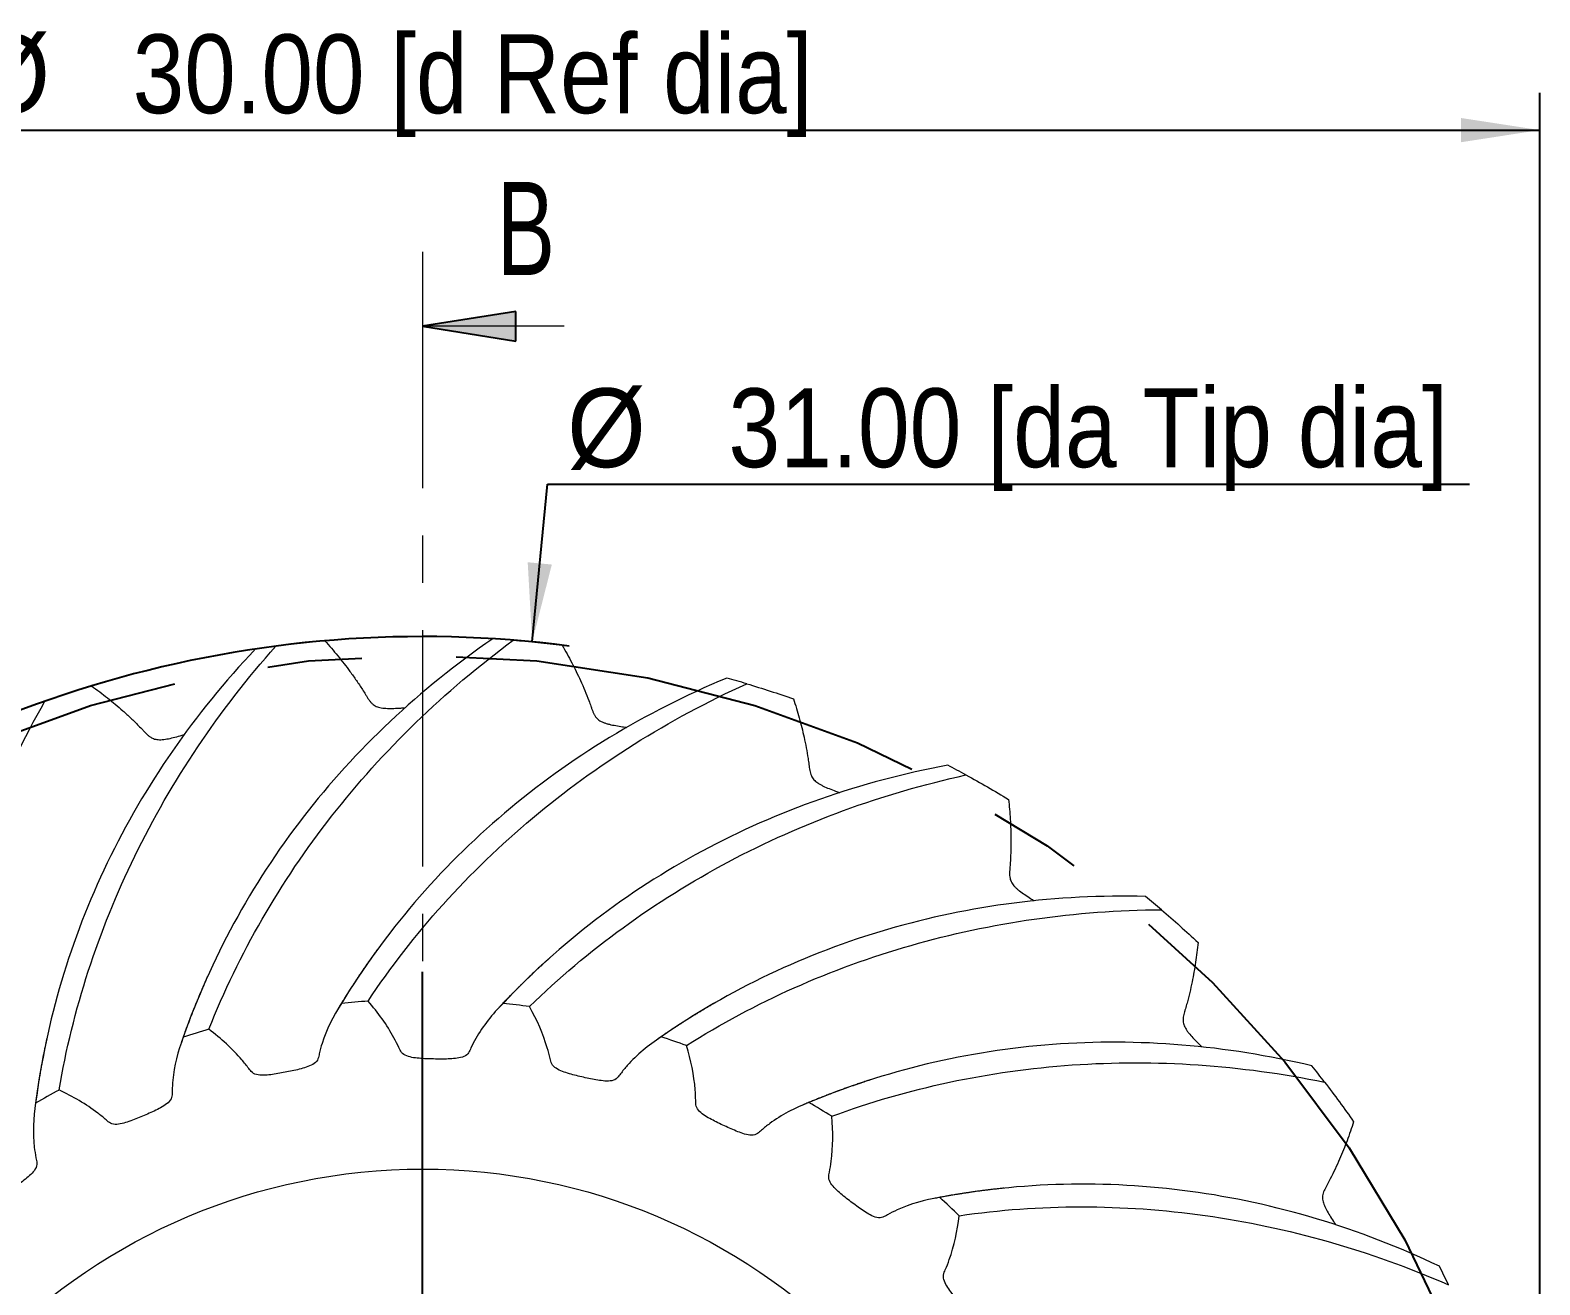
# Model space of a CAD drawing. Header units: millimetres. Extents: x -56 to 182, y 0 to 146.
# Drawn here: x 10.543 to 14.597, y 17.752 to 21.121 of the extents above; entities that cross this region are included whole.
import ezdxf

# ---------------------------------------------------------------- set-up
doc = ezdxf.new("R2010")
doc.units = ezdxf.units.MM
doc.linetypes.add('CENTER', pattern=[1.016, 0.635, -0.127, 0.127, -0.127])
doc.linetypes.add('CENTERX2', pattern=[2.032, 1.27, -0.254, 0.254, -0.254])
doc.layers.add('DRAWING', color=7, linetype='Continuous')
doc.layers.add('SLD-0', color=7, linetype='Continuous')
doc.styles.add('SLDTEXTSTYLE0', font='TXT', dxfattribs={"width": 0.7})
doc.styles.add('SLDTEXTSTYLE1', font='TXT', dxfattribs={"width": 0.96})
doc.styles.add('SLDTEXTSTYLE2', font='TXT', dxfattribs={"width": 0.878824})
doc.styles.add('SLDTEXTSTYLE4', font='TXT', dxfattribs={"width": 0.883333})
doc.dimstyles.new('SLDDIMSTYLE0', dxfattribs={"dimtxt": 0.211667, "dimasz": 0.3302, "dimexe": 0, "dimexo": 0.0625, "dimgap": 0.052917, "dimtad": 1, "dimlfac": 0.5, "dimrnd": 1e-09, "dimzin": 4, "dimdsep": 46, "dimtxsty": 'SLDTEXTSTYLE0', "dimblk1": 'NONE', "dimblk2": 'NONE', "dimsah": 1, "dimcen": 0.09, "dimadec": 0, "dimazin": 1, "dimtfac": 1, "dimtdec": 3, "dimtofl": 0, "dimtmove": 0, "dimatfit": 3, "dimldrblk": 'NONE', "dimfxl": 0, "dimfrac": 2, "dimtolj": 1, "dimtzin": 12, "dimarcsym": 0})
doc.dimstyles.new('SLDDIMSTYLE1', dxfattribs={"dimtxt": 0.211667, "dimasz": 0.3302, "dimexe": 0, "dimexo": 0.0625, "dimgap": 0.052917, "dimtad": 1, "dimlfac": 0.5, "dimrnd": 1e-09, "dimzin": 4, "dimdsep": 46, "dimtxsty": 'SLDTEXTSTYLE0', "dimblk1": 'NONE', "dimblk2": 'NONE', "dimsah": 1, "dimcen": 0, "dimadec": 0, "dimazin": 1, "dimtfac": 1, "dimtdec": 3, "dimtofl": 0, "dimtmove": 0, "dimatfit": 3, "dimldrblk": 'NONE', "dimfxl": 0, "dimfrac": 2, "dimtolj": 1, "dimtzin": 12, "dimarcsym": 0})

# ---------------------------------------------------------------- blocks, each defined once
blk = doc.blocks.new('SW_CENTERMARKSYMBOL_0')
at = {"layer": 'DRAWING'}
for p, q in [((0, 0.15), (0, 1.075)), ((0, 0), (0, 0.075)), ((-0.15, 0), (-1.075, 0)), ((0, 0), (-0.075, 0)), ((0, 0), (0, -0.075)), ((0, 0), (0.075, 0)), ((0.15, 0), (1.075, 0)), ((0, -0.15), (0, -1.075))]:
    blk.add_line(p, q, dxfattribs=at)
blk = doc.blocks.new('_D')
at = {"layer": 'DRAWING'}
for p, q in [((8.5966, 16.5429), (8.5966, 20.9529)), ((14.5966, 16.5429), (14.5966, 20.9529)), ((8.5966, 20.8529), (14.5966, 20.8529))]:
    blk.add_line(p, q, dxfattribs=at)
for points in [[(8.5966, 20.8529), (8.8083, 20.8203), (8.8083, 20.8854)], [(14.5966, 20.8529), (14.3849, 20.8854), (14.3849, 20.8203)]]:
    blk.add_solid(points, dxfattribs=at)
at = {"layer": 'DRAWING', "attachment_point": 1}
for s, insert, char_height, style in [('30.00 [d Ref dia]', (10.818, 21.1099), 0.211667, 'SLDTEXTSTYLE2'), ('%%c', (10.3848, 21.1099), 0.21167, 'SLDTEXTSTYLE1')]:
    blk.add_mtext(s, dxfattribs=dict(at, insert=insert, char_height=char_height, style=style))
blk = doc.blocks.new('_None')
blk = doc.blocks.new('_D_2')
at = {"layer": 'DRAWING'}
for p, q in [((11.8907, 19.4787), (11.9317, 19.9024)), ((11.9317, 19.9024), (14.4082, 19.9024))]:
    blk.add_line(p, q, dxfattribs=at)
blk.add_arc((11.5966, 16.4429), 3.05, 82.5896, 177.0681, dxfattribs=at)
blk.add_solid([(11.8907, 19.4787), (11.9435, 19.6863), (11.8787, 19.6925)], dxfattribs=at)
at = {"layer": 'DRAWING', "attachment_point": 1}
for s, insert, char_height, style in [('%%c', (11.9846, 20.1594), 0.21167, 'SLDTEXTSTYLE1'), ('31.00 [da Tip dia]', (12.4178, 20.1594), 0.211667, 'SLDTEXTSTYLE4')]:
    blk.add_mtext(s, dxfattribs=dict(at, insert=insert, char_height=char_height, style=style))

msp = doc.modelspace()

# ---------------------------------------------------------------- hatches: boundary and pattern name
at = {"linetype": 'Continuous'}
msp.add_hatch(color=7, dxfattribs=at).paths.add_polyline_path([(11.8466, 20.3661), (11.5966, 20.3261), (11.8466, 20.2861)], flags=0)

# ---------------------------------------------------------------- linework, layer by layer
at = {"layer": 'DRAWING', "linetype": 'CENTERX2'}
msp.add_circle((11.5966, 16.4429), 3, dxfattribs=at)
at = {"layer": 'SLD-0', "color": 7, "linetype": 'CENTER', "lineweight": 18}
msp.add_line((11.5966, 20.5261), (11.5966, 10.4697), dxfattribs=at)
at = {"layer": 'SLD-0'}
for p, q in [((11.8466, 20.3661), (11.5966, 20.3261)), ((11.8466, 20.2861), (11.8466, 20.3661)), ((11.5966, 20.3261), (11.8466, 20.2861))]:
    msp.add_line(p, q, dxfattribs=at)
at = {"layer": 'SLD-0', "color": 7, "linetype": 'Continuous', "lineweight": 18}
msp.add_line((11.9766, 20.3261), (11.5966, 20.3261), dxfattribs=at)
msp.add_circle((11.5966, 16.4429), 1.6201, dxfattribs=at)
for radius, start, end in [(3.05, 97.4226, 98.4643), (3.05, 85.4226, 86.4643), (3.05, 73.4226, 74.4643), (3.05, 109.4226, 110.4643), (3.05, 61.4226, 62.4643), (3.05, 49.4226, 50.4643), (2.0763, 94.0506, 96.0345), (2.0763, 82.0506, 84.0345), (2.0763, 106.0506, 108.0345), (2.0763, 70.0506, 72.0345), (3.05, 37.4226, 38.4643), (2.0763, 118.0506, 120.0345), (2.0763, 58.0506, 60.0345), (2.0763, 46.0506, 48.0345), (3.05, 25.4226, 26.4643)]:
    msp.add_arc((11.5966, 16.4429), radius, start, end, dxfattribs=at)
for points, knots in [([(11.1477, 19.4597), (11.0656, 19.3731), (10.991, 19.2813), (10.8581, 19.0893), (10.7995, 18.9886), (10.7, 18.7821), (10.6588, 18.6756), (10.5946, 18.4597), (10.5716, 18.3505), (10.5573, 18.2405)], [0, 0, 0, 0, 0.25, 0.25, 0.5, 0.5, 0.75, 0.75, 1, 1, 1, 1]), ([(10.6202, 18.2754), (10.6384, 18.383), (10.6647, 18.4894), (10.7328, 18.6994), (10.7747, 18.803), (10.8728, 19.004), (10.9294, 19.1022), (11.0559, 19.2907), (11.1259, 19.3811), (11.2026, 19.4674)], [0, 0, 0, 0, 0.25, 0.25, 0.5, 0.5, 0.75, 0.75, 1, 1, 1, 1]), ([(11.7847, 19.4871), (11.6865, 19.4195), (11.5943, 19.3451), (11.4244, 19.185), (11.3462, 19.0988), (11.2059, 18.9174), (11.1435, 18.8218), (11.0358, 18.624), (10.9906, 18.5219), (10.9538, 18.4173)], [0, 0, 0, 0, 0.25, 0.25, 0.5, 0.5, 0.75, 0.75, 1, 1, 1, 1]), ([(11.0225, 18.4383), (11.0627, 18.5398), (11.1106, 18.6385), (11.2208, 18.8297), (11.2833, 18.9223), (11.4211, 19.0986), (11.4968, 19.1828), (11.6598, 19.3408), (11.747, 19.4148), (11.84, 19.4832)], [0, 0, 0, 0, 0.25, 0.25, 0.5, 0.5, 0.75, 0.75, 1, 1, 1, 1]), ([(11.3336, 19.4816), (11.3396, 19.4749), (11.3516, 19.4615), (11.3689, 19.441), (11.3856, 19.4202), (11.4022, 19.3982), (11.4188, 19.3751), (11.4326, 19.3544), (11.442, 19.3394), (11.4475, 19.3303), (11.4517, 19.3237), (11.4563, 19.3176), (11.461, 19.3125), (11.4663, 19.3084), (11.4719, 19.3053), (11.4783, 19.3031), (11.4856, 19.3015), (11.4935, 19.3005), (11.5048, 19.2998), (11.5198, 19.3), (11.5356, 19.3009), (11.5456, 19.3014), (11.5494, 19.3016)], [0, 0, 0, 0, 0.093167, 0.18637, 0.279689, 0.37305, 0.47725, 0.581518, 0.63915, 0.667965, 0.696785, 0.722489, 0.74843, 0.767571, 0.787214, 0.806382, 0.826047, 0.84876, 0.871732, 0.918607, 0.969611, 1, 1, 1, 1]), ([(11.9712, 19.4698), (11.9756, 19.462), (11.9846, 19.4465), (11.9972, 19.4228), (12.0092, 19.399), (12.0209, 19.3741), (12.0323, 19.348), (12.0415, 19.3249), (12.0476, 19.3083), (12.0511, 19.2982), (12.0538, 19.2909), (12.057, 19.284), (12.0606, 19.278), (12.0649, 19.2729), (12.0698, 19.2687), (12.0756, 19.2651), (12.0823, 19.2621), (12.0898, 19.2595), (12.1008, 19.2565), (12.1155, 19.2536), (12.1311, 19.2511), (12.141, 19.2496), (12.1448, 19.249)], [0, 0, 0, 0, 0.093167, 0.18637, 0.279689, 0.37305, 0.47725, 0.581518, 0.63915, 0.667965, 0.696785, 0.722489, 0.74843, 0.767571, 0.787214, 0.806382, 0.826047, 0.84876, 0.871732, 0.918607, 0.969611, 1, 1, 1, 1]), ([(12.4135, 19.3815), (12.3034, 19.3357), (12.1978, 19.2822), (11.9983, 19.1609), (11.9038, 19.0928), (11.7289, 18.9446), (11.648, 18.864), (11.5015, 18.6929), (11.4361, 18.6025), (11.3783, 18.5078)], [0, 0, 0, 0, 0.25, 0.25, 0.5, 0.5, 0.75, 0.75, 1, 1, 1, 1]), ([(10.7076, 19.3605), (10.7149, 19.3552), (10.7294, 19.3446), (10.7505, 19.3281), (10.7712, 19.3112), (10.792, 19.2932), (10.813, 19.2741), (10.8308, 19.2567), (10.8432, 19.244), (10.8505, 19.2362), (10.8559, 19.2307), (10.8616, 19.2256), (10.8674, 19.2216), (10.8734, 19.2187), (10.8795, 19.2168), (10.8863, 19.216), (10.8937, 19.2159), (10.9016, 19.2166), (10.9129, 19.2183), (10.9274, 19.2216), (10.9427, 19.2257), (10.9524, 19.2284), (10.956, 19.2293)], [0, 0, 0, 0, 0.0931668, 0.18637, 0.2796891, 0.3730499, 0.4772499, 0.5815182, 0.63915, 0.6679649, 0.6967846, 0.7224894, 0.7484303, 0.7675705, 0.7872141, 0.8063816, 0.8260466, 0.8487601, 0.8717317, 0.9186074, 0.9696106, 1, 1, 1, 1]), ([(11.4499, 18.5141), (11.5104, 18.605), (11.5777, 18.6915), (11.7253, 18.8557), (11.8057, 18.9332), (11.9771, 19.077), (12.0686, 19.1436), (12.261, 19.2644), (12.3616, 19.3185), (12.4668, 19.3662)], [0, 0, 0, 0, 0.25, 0.25, 0.5, 0.5, 0.75, 0.75, 1, 1, 1, 1]), ([(10.2605, 18.0323), (10.256, 18.1414), (10.2596, 18.251), (10.2825, 18.4705), (10.302, 18.5805), (10.3561, 18.7976), (10.3911, 18.9053), (10.4757, 19.116), (10.5253, 19.219), (10.5824, 19.3194)], [0, 0, 0, 0, 0.25, 0.25, 0.5, 0.5, 0.75, 0.75, 1, 1, 1, 1]), ([(12.5923, 19.3258), (12.5951, 19.3173), (12.6006, 19.3002), (12.608, 19.2744), (12.6148, 19.2486), (12.6211, 19.2218), (12.6268, 19.194), (12.6309, 19.1694), (12.6335, 19.1519), (12.6348, 19.1413), (12.636, 19.1336), (12.6376, 19.1262), (12.6399, 19.1196), (12.6431, 19.1136), (12.6469, 19.1086), (12.6519, 19.1039), (12.6578, 19.0995), (12.6646, 19.0954), (12.6748, 19.0901), (12.6885, 19.0843), (12.7033, 19.0786), (12.7127, 19.075), (12.7162, 19.0737)], [0, 0, 0, 0, 0.093167, 0.18637, 0.279689, 0.37305, 0.47725, 0.581518, 0.63915, 0.667965, 0.696785, 0.722489, 0.74843, 0.767571, 0.787214, 0.806382, 0.826047, 0.84876, 0.871732, 0.918607, 0.969611, 1, 1, 1, 1]), ([(13.0066, 19.1474), (12.8894, 19.1256), (12.775, 19.0952), (12.5546, 19.018), (12.448, 18.971), (12.2462, 18.8624), (12.1503, 18.8004), (11.9714, 18.6635), (11.8886, 18.5887), (11.8124, 18.508)], [0, 0, 0, 0, 0.25, 0.25, 0.5, 0.5, 0.75, 0.75, 1, 1, 1, 1]), ([(11.8838, 18.4993), (11.9618, 18.5757), (12.0456, 18.6463), (12.2241, 18.7762), (12.3189, 18.8354), (12.5164, 18.9404), (12.6198, 18.9865), (12.833, 19.0646), (12.9428, 19.0966), (13.0556, 19.1214)], [0, 0, 0, 0, 0.25, 0.25, 0.5, 0.5, 0.75, 0.75, 1, 1, 1, 1]), ([(13.1699, 19.0558), (13.1708, 19.0469), (13.1727, 19.029), (13.1746, 19.0023), (13.1758, 18.9756), (13.1764, 18.9481), (13.1762, 18.9197), (13.1752, 18.8948), (13.1741, 18.8771), (13.1732, 18.8665), (13.1727, 18.8587), (13.1728, 18.8511), (13.1736, 18.8442), (13.1755, 18.8377), (13.1782, 18.8319), (13.1821, 18.8263), (13.187, 18.8208), (13.1928, 18.8153), (13.2016, 18.8081), (13.2138, 18.7995), (13.2271, 18.7909), (13.2355, 18.7855), (13.2387, 18.7834)], [0, 0, 0, 0, 0.0931668, 0.18637, 0.2796891, 0.3730499, 0.4772499, 0.5815182, 0.63915, 0.6679649, 0.6967846, 0.7224894, 0.7484303, 0.7675705, 0.7872141, 0.8063816, 0.8260466, 0.8487601, 0.8717317, 0.9186074, 0.9696106, 1, 1, 1, 1]), ([(13.5381, 18.7952), (13.4189, 18.7982), (13.3007, 18.7922), (13.0691, 18.7625), (12.955, 18.7387), (12.735, 18.6745), (12.6283, 18.6338), (12.4249, 18.537), (12.3283, 18.4811), (12.237, 18.418)], [0, 0, 0, 0, 0.25, 0.25, 0.5, 0.5, 0.75, 0.75, 1, 1, 1, 1]), ([(12.305, 18.3947), (12.3972, 18.4531), (12.4939, 18.5048), (12.6955, 18.5947), (12.8005, 18.6329), (13.0156, 18.6945), (13.1263, 18.7182), (13.3511, 18.7502), (13.4651, 18.7588), (13.5805, 18.7595)], [0, 0, 0, 0, 0.25, 0.25, 0.5, 0.5, 0.75, 0.75, 1, 1, 1, 1]), ([(11.4757, 18.6534), (11.4755, 18.6531), (11.4743, 18.6514), (11.4721, 18.6484), (11.4688, 18.6439), (11.4665, 18.6407), (11.4652, 18.6389)], [0, 0, 0, 0, 0.06493, 0.342018, 0.634366, 1, 1, 1, 1]), ([(13.6788, 18.6716), (13.6778, 18.6627), (13.6759, 18.6448), (13.6722, 18.6183), (13.6679, 18.5919), (13.6628, 18.5649), (13.6566, 18.5371), (13.6505, 18.513), (13.6457, 18.4959), (13.6426, 18.4857), (13.6405, 18.4783), (13.639, 18.4708), (13.6384, 18.4638), (13.6389, 18.4571), (13.6403, 18.4509), (13.643, 18.4446), (13.6466, 18.4382), (13.6511, 18.4316), (13.6583, 18.4228), (13.6684, 18.4118), (13.6797, 18.4006), (13.6868, 18.3935), (13.6894, 18.3909)], [0, 0, 0, 0, 0.0931668, 0.18637, 0.2796891, 0.3730499, 0.4772499, 0.5815182, 0.63915, 0.6679649, 0.6967846, 0.7224894, 0.7484303, 0.7675705, 0.7872141, 0.8063816, 0.8260466, 0.8487601, 0.8717317, 0.9186074, 0.9696106, 1, 1, 1, 1]), ([(11.4644, 18.6378), (11.4633, 18.6362), (11.4597, 18.6312), (11.4541, 18.6233), (11.4477, 18.6142), (11.4417, 18.6056), (11.4354, 18.5964), (11.4289, 18.5868), (11.4226, 18.5775), (11.4179, 18.5703), (11.4145, 18.5651), (11.4121, 18.5615), (11.4098, 18.558), (11.4077, 18.5547), (11.4056, 18.5515), (11.4034, 18.5481), (11.4006, 18.5438), (11.3969, 18.5379), (11.3922, 18.5305), (11.3867, 18.5217), (11.3803, 18.5114), (11.3745, 18.502), (11.3709, 18.4959), (11.3697, 18.4939)], [0, 0, 0, 0, 0.033141, 0.10644, 0.16696, 0.225486, 0.288149, 0.360214, 0.426046, 0.483956, 0.509283, 0.534922, 0.559358, 0.582212, 0.603484, 0.624796, 0.652607, 0.694108, 0.74535, 0.80632, 0.877003, 0.957382, 1, 1, 1, 1]), ([(11.9236, 18.6173), (11.9222, 18.616), (11.9177, 18.6119), (11.9105, 18.6053), (11.9024, 18.5977), (11.8947, 18.5905), (11.8866, 18.5828), (11.8783, 18.5748), (11.8702, 18.567), (11.8641, 18.561), (11.8597, 18.5566), (11.8566, 18.5535), (11.8536, 18.5506), (11.8508, 18.5478), (11.8482, 18.5451), (11.8453, 18.5423), (11.8417, 18.5386), (11.8369, 18.5337), (11.8307, 18.5274), (11.8234, 18.5199), (11.8151, 18.5111), (11.8075, 18.5031), (11.8027, 18.498), (11.8011, 18.4962)], [0, 0, 0, 0, 0.033141, 0.10644, 0.16696, 0.225486, 0.288149, 0.360214, 0.426046, 0.483956, 0.509283, 0.534922, 0.559358, 0.582212, 0.603484, 0.624796, 0.652607, 0.694108, 0.74535, 0.80632, 0.877003, 0.957382, 1, 1, 1, 1]), ([(11.938, 18.6302), (11.9377, 18.63), (11.9361, 18.6286), (11.9333, 18.6261), (11.9292, 18.6223), (11.9263, 18.6197), (11.9246, 18.6182)], [0, 0, 0, 0, 0.06493, 0.342018, 0.634366, 1, 1, 1, 1]), ([(11.0188, 18.58), (11.0186, 18.5796), (11.0178, 18.5778), (11.0162, 18.5743), (11.014, 18.5692), (11.0124, 18.5656), (11.0115, 18.5636)], [0, 0, 0, 0, 0.06493, 0.342018, 0.634366, 1, 1, 1, 1]), ([(11.011, 18.5623), (11.0102, 18.5606), (11.0077, 18.5549), (11.0039, 18.546), (10.9995, 18.5358), (10.9955, 18.5261), (10.9912, 18.5158), (10.9868, 18.5051), (10.9826, 18.4946), (10.9795, 18.4867), (10.9772, 18.4809), (10.9757, 18.4768), (10.9741, 18.4729), (10.9727, 18.4692), (10.9714, 18.4657), (10.97, 18.462), (10.9681, 18.4571), (10.9657, 18.4506), (10.9626, 18.4424), (10.9591, 18.4326), (10.955, 18.4212), (10.9513, 18.4108), (10.949, 18.4042), (10.9482, 18.4019)], [0, 0, 0, 0, 0.033141, 0.10644, 0.16696, 0.225486, 0.288149, 0.360214, 0.426046, 0.483956, 0.509283, 0.534922, 0.559358, 0.582212, 0.603484, 0.624796, 0.652607, 0.694108, 0.74535, 0.80632, 0.877003, 0.957382, 1, 1, 1, 1]), ([(11.3783, 18.5078), (11.3561, 18.4733), (11.3383, 18.4373), (11.3237, 18.3913), (11.3212, 18.3821), (11.318, 18.3682), (11.3173, 18.3635), (11.3137, 18.3544), (11.3104, 18.3499), (11.3005, 18.3429), (11.2946, 18.3403), (11.2824, 18.3358), (11.2762, 18.3339), (11.2575, 18.329), (11.2447, 18.3263), (11.2191, 18.3213), (11.2062, 18.3189), (11.1805, 18.3154), (11.1672, 18.314), (11.1488, 18.3168), (11.1434, 18.3189), (11.1353, 18.3254), (11.1324, 18.3294), (11.1237, 18.3411), (11.1176, 18.3487), (11.0855, 18.3862), (11.0555, 18.4134), (11.0225, 18.4383)], [0, 0, 0, 0, 0.25, 0.25, 0.3125, 0.3125, 0.34375, 0.34375, 0.375, 0.375, 0.40625, 0.40625, 0.4375, 0.4375, 0.5, 0.5, 0.5625, 0.5625, 0.625, 0.625, 0.65625, 0.65625, 0.6875, 0.6875, 0.75, 0.75, 1, 1, 1, 1]), ([(11.8124, 18.508), (11.7835, 18.4789), (11.7586, 18.4474), (11.7347, 18.4055), (11.7304, 18.397), (11.7244, 18.384), (11.7227, 18.3796), (11.7173, 18.3714), (11.7131, 18.3677), (11.7019, 18.3629), (11.6956, 18.3616), (11.6828, 18.3597), (11.6764, 18.3592), (11.657, 18.3583), (11.644, 18.3583), (11.6178, 18.3588), (11.6048, 18.3591), (11.5789, 18.361), (11.5656, 18.3624), (11.5482, 18.3689), (11.5433, 18.3722), (11.5368, 18.3802), (11.5348, 18.3847), (11.5287, 18.3979), (11.5243, 18.4067), (11.5007, 18.45), (11.477, 18.4829), (11.4499, 18.5141)], [0, 0, 0, 0, 0.25, 0.25, 0.3125, 0.3125, 0.34375, 0.34375, 0.375, 0.375, 0.40625, 0.40625, 0.4375, 0.4375, 0.5, 0.5, 0.5625, 0.5625, 0.625, 0.625, 0.65625, 0.65625, 0.6875, 0.6875, 0.75, 0.75, 1, 1, 1, 1]), ([(12.237, 18.418), (12.2027, 18.3955), (12.1718, 18.3699), (12.1398, 18.3339), (12.1337, 18.3265), (12.1252, 18.315), (12.1226, 18.3111), (12.1156, 18.3042), (12.1108, 18.3014), (12.0988, 18.2991), (12.0924, 18.2991), (12.0795, 18.2999), (12.0731, 18.3008), (12.0539, 18.3038), (12.0412, 18.3066), (12.0157, 18.3125), (12.003, 18.3155), (11.9781, 18.3228), (11.9654, 18.3269), (11.9497, 18.3369), (11.9456, 18.3411), (11.9408, 18.3503), (11.9398, 18.3551), (11.9367, 18.3693), (11.9342, 18.3788), (11.9201, 18.4261), (11.9038, 18.4631), (11.8838, 18.4993)], [0, 0, 0, 0, 0.25, 0.25, 0.3125, 0.3125, 0.34375, 0.34375, 0.375, 0.375, 0.40625, 0.40625, 0.4375, 0.4375, 0.5, 0.5, 0.5625, 0.5625, 0.625, 0.625, 0.65625, 0.65625, 0.6875, 0.6875, 0.75, 0.75, 1, 1, 1, 1]), ([(12.3686, 18.5018), (12.3669, 18.5008), (12.3616, 18.4977), (12.3532, 18.4928), (12.3437, 18.487), (12.3347, 18.4816), (12.3252, 18.4758), (12.3154, 18.4697), (12.3059, 18.4637), (12.2987, 18.4591), (12.2934, 18.4557), (12.2897, 18.4534), (12.2862, 18.4511), (12.2829, 18.4489), (12.2798, 18.4469), (12.2764, 18.4447), (12.272, 18.4418), (12.2663, 18.438), (12.259, 18.4332), (12.2503, 18.4273), (12.2403, 18.4205), (12.2312, 18.4143), (12.2255, 18.4102), (12.2235, 18.4089)], [0, 0, 0, 0, 0.033141, 0.10644, 0.16696, 0.225486, 0.288149, 0.360214, 0.426046, 0.483956, 0.509283, 0.534922, 0.559358, 0.582212, 0.603484, 0.624796, 0.652607, 0.694108, 0.74535, 0.80632, 0.877003, 0.957382, 1, 1, 1, 1]), ([(12.3853, 18.5115), (12.3849, 18.5113), (12.3831, 18.5103), (12.3799, 18.5084), (12.375, 18.5056), (12.3716, 18.5036), (12.3697, 18.5025)], [0, 0, 0, 0, 0.0649302, 0.3420179, 0.6343662, 1, 1, 1, 1]), ([(10.5871, 18.4131), (10.587, 18.4128), (10.5866, 18.4108), (10.5858, 18.4071), (10.5846, 18.4016), (10.5838, 18.3977), (10.5834, 18.3956)], [0, 0, 0, 0, 0.06493, 0.342018, 0.634366, 1, 1, 1, 1]), ([(10.9538, 18.4173), (10.9393, 18.3789), (10.9293, 18.34), (10.9246, 18.292), (10.924, 18.2824), (10.9238, 18.2682), (10.9241, 18.2635), (10.9225, 18.2538), (10.9202, 18.2487), (10.9119, 18.2398), (10.9067, 18.236), (10.8958, 18.2291), (10.8901, 18.226), (10.8727, 18.2172), (10.8608, 18.212), (10.8368, 18.2018), (10.8247, 18.1968), (10.8003, 18.188), (10.7876, 18.1838), (10.769, 18.1827), (10.7632, 18.1837), (10.754, 18.1883), (10.7504, 18.1917), (10.7394, 18.2013), (10.7318, 18.2075), (10.6926, 18.2374), (10.6576, 18.2579), (10.6202, 18.2754)], [0, 0, 0, 0, 0.25, 0.25, 0.3125, 0.3125, 0.34375, 0.34375, 0.375, 0.375, 0.40625, 0.40625, 0.4375, 0.4375, 0.5, 0.5, 0.5625, 0.5625, 0.625, 0.625, 0.65625, 0.65625, 0.6875, 0.6875, 0.75, 0.75, 1, 1, 1, 1]), ([(13.9847, 18.3401), (13.8687, 18.3678), (13.7519, 18.3866), (13.5192, 18.4057), (13.4027, 18.4061), (13.1741, 18.389), (13.0613, 18.3714), (12.8422, 18.3191), (12.7361, 18.2844), (12.6337, 18.2417)], [0, 0, 0, 0, 0.25, 0.25, 0.5, 0.5, 0.75, 0.75, 1, 1, 1, 1]), ([(10.5831, 18.3943), (10.5827, 18.3924), (10.5815, 18.3863), (10.5796, 18.3768), (10.5774, 18.3659), (10.5755, 18.3556), (10.5735, 18.3446), (10.5714, 18.3333), (10.5695, 18.3222), (10.5681, 18.3137), (10.567, 18.3076), (10.5664, 18.3033), (10.5657, 18.2991), (10.5651, 18.2952), (10.5645, 18.2915), (10.5639, 18.2875), (10.5631, 18.2824), (10.5621, 18.2756), (10.5608, 18.2669), (10.5593, 18.2566), (10.5577, 18.2446), (10.5563, 18.2336), (10.5554, 18.2267), (10.5551, 18.2243)], [0, 0, 0, 0, 0.033141, 0.10644, 0.16696, 0.225486, 0.288149, 0.360214, 0.426046, 0.483956, 0.509283, 0.534922, 0.559358, 0.582212, 0.603484, 0.624796, 0.652607, 0.694108, 0.74535, 0.80632, 0.877003, 0.957382, 1, 1, 1, 1]), ([(12.6337, 18.2417), (12.5955, 18.2269), (12.5599, 18.2082), (12.521, 18.1796), (12.5136, 18.1736), (12.5029, 18.1642), (12.4995, 18.1609), (12.4912, 18.1556), (12.4859, 18.1539), (12.4738, 18.1541), (12.4675, 18.1554), (12.455, 18.1589), (12.4489, 18.1611), (12.4308, 18.1681), (12.4189, 18.1735), (12.3952, 18.1845), (12.3835, 18.1901), (12.3606, 18.2024), (12.349, 18.209), (12.3358, 18.2221), (12.3326, 18.2271), (12.3299, 18.237), (12.3299, 18.2419), (12.3298, 18.2565), (12.3293, 18.2663), (12.3253, 18.3155), (12.3171, 18.3551), (12.305, 18.3947)], [0, 0, 0, 0, 0.25, 0.25, 0.3125, 0.3125, 0.34375, 0.34375, 0.375, 0.375, 0.40625, 0.40625, 0.4375, 0.4375, 0.5, 0.5, 0.5625, 0.5625, 0.625, 0.625, 0.65625, 0.65625, 0.6875, 0.6875, 0.75, 0.75, 1, 1, 1, 1]), ([(12.6953, 18.2047), (12.7977, 18.2428), (12.903, 18.2732), (13.1189, 18.3192), (13.2295, 18.3348), (13.4527, 18.3503), (13.5659, 18.3504), (13.7925, 18.335), (13.9058, 18.3197), (14.0188, 18.2964)], [0, 0, 0, 0, 0.25, 0.25, 0.5, 0.5, 0.75, 0.75, 1, 1, 1, 1]), ([(12.7798, 18.2963), (12.7779, 18.2957), (12.7721, 18.2938), (12.7629, 18.2907), (12.7524, 18.287), (12.7425, 18.2836), (12.732, 18.2799), (12.7211, 18.2759), (12.7105, 18.2721), (12.7025, 18.2691), (12.6966, 18.2669), (12.6926, 18.2653), (12.6887, 18.2638), (12.685, 18.2624), (12.6815, 18.2611), (12.6777, 18.2596), (12.6729, 18.2577), (12.6665, 18.2552), (12.6583, 18.252), (12.6486, 18.2481), (12.6374, 18.2435), (12.6272, 18.2392), (12.6208, 18.2365), (12.6185, 18.2356)], [0, 0, 0, 0, 0.033141, 0.10644, 0.16696, 0.225486, 0.288149, 0.360214, 0.426046, 0.483956, 0.509283, 0.534922, 0.559358, 0.582212, 0.603484, 0.624796, 0.652607, 0.694108, 0.74535, 0.80632, 0.877003, 0.957382, 1, 1, 1, 1]), ([(12.7981, 18.3023), (12.7977, 18.3022), (12.7958, 18.3016), (12.7922, 18.3004), (12.7869, 18.2987), (12.7831, 18.2974), (12.7811, 18.2967)], [0, 0, 0, 0, 0.06493, 0.342018, 0.634366, 1, 1, 1, 1]), ([(10.5573, 18.2405), (10.5511, 18.1999), (10.5494, 18.1598), (10.5548, 18.1119), (10.5563, 18.1024), (10.5591, 18.0884), (10.5603, 18.0839), (10.5607, 18.0741), (10.5595, 18.0686), (10.5533, 18.0582), (10.549, 18.0534), (10.5397, 18.0443), (10.5348, 18.0401), (10.5197, 18.028), (10.5091, 18.0204), (10.4877, 18.0054), (10.4769, 17.9979), (10.4549, 17.9843), (10.4433, 17.9776), (10.4254, 17.9726), (10.4195, 17.9724), (10.4095, 17.975), (10.4053, 17.9775), (10.3925, 17.9847), (10.3838, 17.9892), (10.3393, 18.0103), (10.3008, 18.023), (10.2605, 18.0323)], [0, 0, 0, 0, 0.25, 0.25, 0.3125, 0.3125, 0.34375, 0.34375, 0.375, 0.375, 0.40625, 0.40625, 0.4375, 0.4375, 0.5, 0.5, 0.5625, 0.5625, 0.625, 0.625, 0.65625, 0.65625, 0.6875, 0.6875, 0.75, 0.75, 1, 1, 1, 1]), ([(12.985, 17.9868), (12.9445, 17.9802), (12.9058, 17.9694), (12.8619, 17.9495), (12.8534, 17.9452), (12.8409, 17.9382), (12.837, 17.9356), (12.8278, 17.9322), (12.8222, 17.9316), (12.8104, 17.9343), (12.8045, 17.937), (12.793, 17.943), (12.7875, 17.9463), (12.7713, 17.957), (12.7608, 17.9647), (12.7399, 17.9804), (12.7295, 17.9883), (12.7097, 18.0051), (12.6998, 18.014), (12.6895, 18.0295), (12.6875, 18.035), (12.6869, 18.0454), (12.6879, 18.0502), (12.6908, 18.0645), (12.6924, 18.0741), (12.6987, 18.123), (12.6989, 18.1636), (12.6953, 18.2047)], [0, 0, 0, 0, 0.25, 0.25, 0.3125, 0.3125, 0.34375, 0.34375, 0.375, 0.375, 0.40625, 0.40625, 0.4375, 0.4375, 0.5, 0.5, 0.5625, 0.5625, 0.625, 0.625, 0.65625, 0.65625, 0.6875, 0.6875, 0.75, 0.75, 1, 1, 1, 1]), ([(14.0967, 18.19), (14.0939, 18.1814), (14.0882, 18.1644), (14.0791, 18.1392), (14.0694, 18.1143), (14.0588, 18.0889), (14.047, 18.0631), (14.036, 18.0408), (14.0278, 18.0251), (14.0226, 18.0157), (14.019, 18.0088), (14.016, 18.0018), (14.014, 17.9951), (14.013, 17.9885), (14.0132, 17.9821), (14.0144, 17.9754), (14.0166, 17.9684), (14.0197, 17.961), (14.0249, 17.9508), (14.0325, 17.938), (14.0412, 17.9247), (14.0466, 17.9163), (14.0487, 17.9132)], [0, 0, 0, 0, 0.093167, 0.18637, 0.279689, 0.37305, 0.47725, 0.581518, 0.63915, 0.667965, 0.696785, 0.722489, 0.74843, 0.767571, 0.787214, 0.806382, 0.826047, 0.84876, 0.871732, 0.918607, 0.969611, 1, 1, 1, 1]), ([(13.1393, 18.0098), (13.1373, 18.0096), (13.1312, 18.0089), (13.1216, 18.0078), (13.1105, 18.0064), (13.1001, 18.0051), (13.0891, 18.0037), (13.0776, 18.0021), (13.0665, 18.0005), (13.058, 17.9992), (13.0518, 17.9983), (13.0475, 17.9976), (13.0434, 17.997), (13.0395, 17.9964), (13.0358, 17.9958), (13.0318, 17.9951), (13.0267, 17.9943), (13.0199, 17.9932), (13.0112, 17.9917), (13.0009, 17.9899), (12.989, 17.9877), (12.9782, 17.9857), (12.9713, 17.9844), (12.9689, 17.9839)], [0, 0, 0, 0, 0.033141, 0.10644, 0.16696, 0.225486, 0.288149, 0.360214, 0.426046, 0.483956, 0.509283, 0.534922, 0.559358, 0.582212, 0.603484, 0.624796, 0.652607, 0.694108, 0.74535, 0.80632, 0.877003, 0.957382, 1, 1, 1, 1]), ([(14.327, 17.8021), (14.2193, 17.8534), (14.1089, 17.896), (13.8852, 17.9631), (13.7714, 17.9877), (13.5442, 18.0185), (13.4302, 18.0248), (13.205, 18.0191), (13.0941, 18.0073), (12.985, 17.9868)], [0, 0, 0, 0, 0.25, 0.25, 0.5, 0.5, 0.75, 0.75, 1, 1, 1, 1]), ([(13.1584, 18.0119), (13.158, 18.0118), (13.156, 18.0116), (13.1522, 18.0112), (13.1467, 18.0106), (13.1428, 18.0102), (13.1406, 18.01)], [0, 0, 0, 0, 0.06493, 0.342018, 0.634366, 1, 1, 1, 1]), ([(13.0376, 17.9378), (13.1456, 17.9537), (13.255, 17.9616), (13.4757, 17.9617), (13.5872, 17.9539), (13.8087, 17.9227), (13.9195, 17.8993), (14.1379, 17.8371), (14.2455, 17.7986), (14.3513, 17.7523)], [0, 0, 0, 0, 0.25, 0.25, 0.5, 0.5, 0.75, 0.75, 1, 1, 1, 1]), ([(13.2757, 17.6644), (13.2347, 17.6664), (13.1946, 17.6638), (13.1475, 17.6535), (13.1382, 17.651), (13.1246, 17.6468), (13.1202, 17.6451), (13.1105, 17.6437), (13.105, 17.6443), (13.0939, 17.6494), (13.0887, 17.6532), (13.0788, 17.6614), (13.0741, 17.6659), (13.0604, 17.6797), (13.0517, 17.6894), (13.0346, 17.7091), (13.0261, 17.719), (13.0102, 17.7395), (13.0023, 17.7503), (12.9955, 17.7676), (12.9946, 17.7735), (12.9962, 17.7837), (12.9982, 17.7881), (13.004, 17.8015), (13.0076, 17.8107), (13.0239, 17.8572), (13.0325, 17.8968), (13.0376, 17.9378)], [0, 0, 0, 0, 0.25, 0.25, 0.3125, 0.3125, 0.34375, 0.34375, 0.375, 0.375, 0.40625, 0.40625, 0.4375, 0.4375, 0.5, 0.5, 0.5625, 0.5625, 0.625, 0.625, 0.65625, 0.65625, 0.6875, 0.6875, 0.75, 0.75, 1, 1, 1, 1])]:
    msp.add_open_spline(points, degree=3, knots=knots, dxfattribs=at)
for points in [[(11.2026, 19.4674), (11.2466, 19.4731), (11.2903, 19.4778), (11.3336, 19.4816)], [(11.84, 19.4832), (11.8842, 19.4797), (11.9279, 19.4752), (11.9712, 19.4698)], [(10.5824, 19.3194), (10.6242, 19.3341), (10.666, 19.3478), (10.7076, 19.3605)], [(12.4668, 19.3662), (12.5093, 19.3535), (12.5511, 19.34), (12.5923, 19.3258)], [(13.0556, 19.1214), (13.0945, 19.1001), (13.1326, 19.0783), (13.1699, 19.0558)], [(13.5805, 18.7595), (13.6142, 18.7306), (13.647, 18.7013), (13.6788, 18.6716)], [(14.0188, 18.2964), (14.0458, 18.2612), (14.0717, 18.2257), (14.0967, 18.19)]]:
    msp.add_open_spline(points, degree=3, dxfattribs=at)

# ---------------------------------------------------------------- block references
at = {"color": 7, "linetype": 'Continuous', "xscale": 2, "yscale": 2, "zscale": 2}
msp.add_blockref('SW_CENTERMARKSYMBOL_0', (11.5966, 16.4429), dxfattribs=at)

# ---------------------------------------------------------------- texts
at = {"layer": 'SLD-0', "color": 7, "insert": (11.7958, 20.7138), "char_height": 0.25, "attachment_point": 1, "style": 'SLDTEXTSTYLE0'}
msp.add_mtext('B', dxfattribs=at)

# ---------------------------------------------------------------- dimensions: what is measured, and where the dimension line sits
at = {"layer": 'DRAWING'}
dim = msp.add_linear_dim(base=(8.5966, 20.8529), p1=(14.5966, 16.4429), p2=(8.5966, 16.4429), text='%%c<> [d Ref dia]', dimstyle='SLDDIMSTYLE0', dxfattribs=at)
dim.commit()
dim.dimension.update_dxf_attribs({"geometry": '_D', "text_midpoint": (11.5966, 20.8529), "dimtype": 160})
dim = msp.add_radius_dim(center=(11.5966, 16.4429), mpoint=(0, 0), text='%%c<> [da Tip dia]', dimstyle='SLDDIMSTYLE1', dxfattribs=at)
dim.commit()
dim.dimension.update_dxf_attribs({"geometry": '_D_2', "text_midpoint": (13.2493, 20.0747), "dimtype": 164})

doc.saveas('drawing.dxf')
